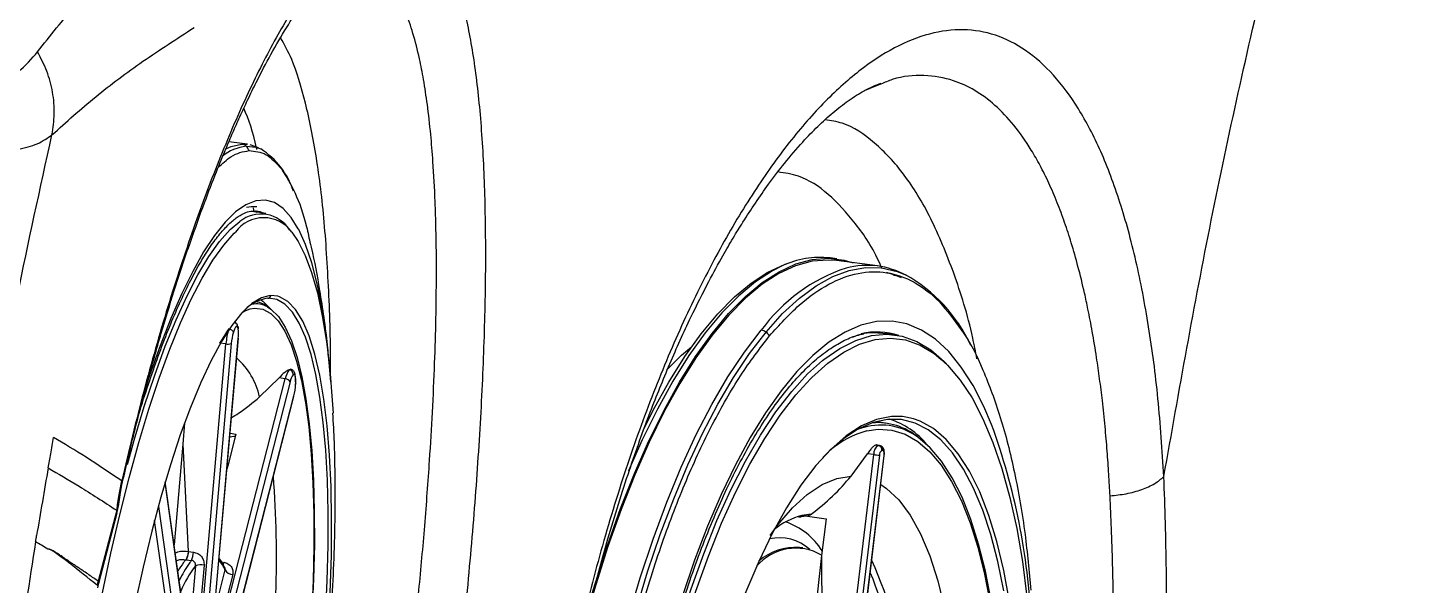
# Model space of a CAD drawing. Extents: x 943 to 1030, y 781 to 934.
# Drawn here: x 952.34 to 958.23, y 849.59 to 851.97 of the extents above; entities that cross this region are included whole.
import ezdxf

# ---------------------------------------------------------------- set-up
doc = ezdxf.new("R2010")
doc.units = 0
doc.header["$MEASUREMENT"] = 0
doc.layers.add('1', color=4, linetype='Continuous')

# ---------------------------------------------------------------- blocks, each defined once
blk = doc.blocks.new('AIRA')
at = {"layer": '1', "color": 3, "linetype": 'Continuous', "lineweight": 25}
for p, q in [((12.7889, 48.5608), (12.7321, 48.5381)), ((12.8045, 48.567), (12.7889, 48.5608)), ((10.0979, 48.3096), (10.0184, 48.3204)), ((10.0727, 48.3105), (10.0979, 48.3096)), ((10.1449, 48.2949), (10.1095, 48.3072)), ((10.1217, 48.0385), (10.1247, 48.0216)), ((10.1303, 48.0193), (10.1247, 48.0216)), ((10.1276, 48.0237), (10.1384, 48.0196)), ((10.1766, 48.0137), (10.1305, 48.0208)), ((10.1354, 48.0242), (10.1322, 48.0245)), ((12.6153, 47.8203), (12.5868, 47.8239)), ((12.7891, 47.79), (12.6143, 47.8125)), ((10.1972, 47.6635), (10.1892, 47.6626)), ((10.228, 47.6605), (10.1972, 47.6635)), ((12.8685, 47.4948), (12.8243, 47.5014)), ((9.9025, 46.2798), (10.006, 47.4568)), ((10.0287, 47.4579), (9.9253, 46.2809)), ((9.9553, 46.3032), (10.0588, 47.4802)), ((9.9559, 46.3041), (10.0593, 47.481)), ((10.006, 47.4568), (9.979, 47.4601)), ((9.993, 46.2665), (10.2595, 47.3073)), ((10.1497, 47.2304), (10.2327, 47.3116)), ((10.2595, 47.3073), (10.2327, 47.3116)), ((10.28, 47.2953), (10.0136, 46.2544)), ((10.0298, 46.1935), (10.2962, 47.2343)), ((10.0298, 46.1912), (10.2962, 47.232)), ((11.8028, 47.1249), (11.8167, 47.1439)), ((9.8292, 47.1191), (9.8212, 47.0284)), ((10.0485, 47.0716), (10.0138, 46.9358)), ((10.0237, 47.0759), (10.0485, 47.0716)), ((12.8245, 47.1186), (12.7862, 47.1235)), ((9.8212, 47.0284), (9.7849, 46.5983)), ((9.8212, 47.0284), (9.8449, 46.5696)), ((10.0397, 47.0613), (10.0222, 47.0584)), ((12.7847, 47.0247), (12.7929, 47.0232)), ((12.7977, 47.0229), (12.7894, 47.0244)), ((12.7983, 47.0228), (12.7899, 47.0243)), ((12.7977, 47.0229), (12.7983, 47.0228)), ((12.6019, 45.5512), (12.7738, 46.984)), ((12.7981, 46.9813), (12.6262, 45.5486)), ((12.6456, 45.5474), (12.8175, 46.9801)), ((12.647, 45.5474), (12.8188, 46.9801)), ((12.6774, 46.8915), (12.7471, 46.9874)), ((12.7738, 46.984), (12.7471, 46.9874)), ((10.0138, 46.9358), (10.0101, 46.9212)), ((9.5596, 46.855), (9.5606, 46.8716)), ((9.8496, 46.1324), (9.7461, 46.8641)), ((9.85, 46.1378), (9.7469, 46.8669)), ((9.5392, 46.7458), (9.4606, 46.4426)), ((9.4622, 46.4344), (9.5407, 46.7342)), ((9.5392, 46.7458), (9.5389, 46.7328)), ((9.7172, 46.7621), (9.8197, 46.0373)), ((12.5066, 46.7291), (12.4662, 46.7232)), ((12.4804, 46.7221), (12.4798, 46.7222)), ((12.4804, 46.7221), (12.5698, 46.7093)), ((9.797, 46.0247), (9.7011, 46.7022)), ((12.5698, 46.7093), (12.551, 46.5521)), ((9.8449, 46.5696), (9.8666, 46.5669)), ((12.551, 46.5521), (12.4432, 45.6161)), ((12.4704, 46.5846), (12.4558, 46.5865)), ((12.551, 46.5521), (12.5526, 45.6487)), ((9.8358, 46.534), (9.8339, 46.5343)), ((9.8358, 46.534), (9.8589, 46.5313)), ((9.8759, 46.5089), (9.8557, 46.2793)), ((9.9123, 46.5106), (9.8922, 46.2811)), ((10.0018, 46.4905), (9.9568, 46.3146)), ((9.9962, 46.5234), (9.9939, 46.5154)), ((9.4565, 46.4246), (9.4606, 46.4426)), ((9.4581, 46.4148), (9.4622, 46.4344)), ((9.4607, 46.4348), (9.4606, 46.4426)), ((10.0347, 46.4712), (9.9828, 46.2682))]:
    blk.add_line(p, q, dxfattribs=at)
at = {"layer": '1', "color": 3, "linetype": 'Continuous', "lineweight": 25, "flags": 128}
for points in [[(10.0053, 48.2902), (10.0282, 48.3006), (10.0727, 48.3105)], [(10.0927, 48.3014), (10.1343, 48.2971), (10.1545, 48.2898)], [(10.3151, 47.9491), (10.2848, 47.9974), (10.2502, 48.0356), (10.2133, 48.0603), (10.1744, 48.0711), (10.1336, 48.0682), (10.0912, 48.0514), (10.0474, 48.021), (10.0025, 47.977), (9.9568, 47.9197), (9.9104, 47.8495), (9.8638, 47.7667), (9.8172, 47.6719), (9.7707, 47.5656), (9.7248, 47.4485), (9.6797, 47.3212), (9.6645, 47.2756)], [(10.094, 48.0413), (10.1142, 48.0444), (10.1381, 48.0437)], [(10.1667, 48.0153), (10.1517, 48.0207), (10.1354, 48.0242)], [(9.5847, 46.9412), (9.6138, 47.0454), (9.657, 47.1885), (9.7015, 47.3226), (9.7469, 47.4467), (9.7931, 47.5602), (9.8397, 47.6622), (9.8864, 47.7523), (9.9329, 47.8298), (9.979, 47.8942), (10.0244, 47.9452), (10.0655, 47.9801)], [(9.364, 45.6848), (9.3884, 45.8645), (9.4159, 46.0433), (9.4461, 46.2199), (9.4791, 46.3934), (9.5145, 46.5627), (9.5521, 46.7267), (9.5918, 46.8844), (9.6332, 47.0349), (9.6762, 47.1772), (9.7204, 47.3104), (9.7655, 47.4338), (9.8114, 47.5466), (9.8577, 47.648), (9.9041, 47.7375), (9.9504, 47.8145), (9.9962, 47.8786), (10.0413, 47.9293), (10.0464, 47.9342)], [(10.2874, 47.9348), (10.3148, 47.8947), (10.3449, 47.8345), (10.3721, 47.7612), (10.3964, 47.6752), (10.4174, 47.5772), (10.4351, 47.4676), (10.4495, 47.3473), (10.4603, 47.2168), (10.4637, 47.1613)], [(10.4544, 47.2948), (10.4475, 47.3768), (10.4338, 47.4998), (10.4167, 47.6124), (10.3963, 47.7139), (10.3728, 47.8036), (10.3463, 47.881), (10.3169, 47.9457), (10.3151, 47.9491)], [(12.6143, 47.8125), (12.5793, 47.8151), (12.5102, 47.8097), (12.4399, 47.7906), (12.3687, 47.7577), (12.2971, 47.7113), (12.2254, 47.6516), (12.154, 47.579), (12.0833, 47.4938), (12.0136, 47.3965), (11.9453, 47.2876), (11.8789, 47.1677), (11.8146, 47.0374), (11.7528, 46.8975), (11.6938, 46.7486), (11.638, 46.5916), (11.5856, 46.4272), (11.5541, 46.3192)], [(11.5713, 46.3899), (11.5835, 46.4309), (11.636, 46.5957), (11.6921, 46.7532), (11.7512, 46.9025), (11.8132, 47.0429), (11.8777, 47.1736), (11.9443, 47.2938), (12.0128, 47.4031), (12.0827, 47.5007), (12.1536, 47.5861), (12.2252, 47.6589), (12.2971, 47.7188), (12.369, 47.7653), (12.4404, 47.7983), (12.5109, 47.8175), (12.5802, 47.8229), (12.6479, 47.8144), (12.686, 47.8033)], [(12.3824, 47.79), (12.3404, 47.769), (12.2686, 47.7224), (12.1967, 47.6626), (12.125, 47.5898), (12.0541, 47.5043), (11.9842, 47.4067), (11.9158, 47.2975), (11.8491, 47.1772), (11.7847, 47.0466), (11.7261, 46.9143)], [(11.7881, 47.0864), (11.8319, 47.1735), (11.8983, 47.2933), (11.9666, 47.4022), (12.0362, 47.4995), (12.1069, 47.5847), (12.1783, 47.6573), (12.25, 47.7169), (12.3217, 47.7633), (12.3928, 47.7962), (12.4166, 47.8042)], [(12.3135, 47.5073), (12.3845, 47.5861), (12.4559, 47.6521), (12.5274, 47.705), (12.5987, 47.7446), (12.6693, 47.7706), (12.7389, 47.7828), (12.8071, 47.7813), (12.8735, 47.766), (12.9094, 47.7516)], [(12.8929, 47.7384), (12.8639, 47.7509), (12.8278, 47.7625)], [(12.8563, 47.7526), (12.861, 47.751), (12.8655, 47.7494)], [(10.1892, 47.6626), (10.1576, 47.6536), (10.1164, 47.6288), (10.074, 47.5893), (10.0306, 47.5354), (9.9866, 47.4675), (9.9422, 47.3861), (9.898, 47.2919), (9.8541, 47.1855), (9.811, 47.0677), (9.7689, 46.9395), (9.7282, 46.8019), (9.6892, 46.6558), (9.6521, 46.5024), (9.6173, 46.3429), (9.5851, 46.1784), (9.5556, 46.0103), (9.5291, 45.8398), (9.5058, 45.6682)], [(10.393, 45.7229), (10.4129, 45.8944), (10.4293, 46.0643), (10.442, 46.2313), (10.451, 46.3944), (10.4562, 46.5521), (10.4575, 46.7032), (10.4549, 46.8467), (10.4485, 46.9815), (10.4383, 47.1064), (10.4244, 47.2207), (10.4068, 47.3233), (10.3858, 47.4135), (10.3615, 47.4907), (10.334, 47.5542), (10.3036, 47.6035), (10.2705, 47.6383), (10.235, 47.6584), (10.228, 47.6605)], [(10.4312, 46.2887), (10.4386, 46.4443), (10.4424, 46.5945), (10.4426, 46.7382), (10.4392, 46.8745), (10.4321, 47.0024), (10.4215, 47.1209), (10.4075, 47.2291), (10.3901, 47.3264), (10.3694, 47.4119), (10.3456, 47.4852), (10.319, 47.5456), (10.2896, 47.5928), (10.2576, 47.6263), (10.2234, 47.646), (10.1871, 47.6517)], [(10.1838, 47.6147), (10.1982, 47.6052), (10.2299, 47.5735), (10.2592, 47.5283), (10.2858, 47.47), (10.3095, 47.399), (10.3301, 47.3157), (10.3476, 47.2208), (10.3618, 47.115), (10.3725, 46.9991), (10.3798, 46.8738), (10.3835, 46.7401), (10.3836, 46.5989), (10.3801, 46.4512), (10.3731, 46.2982)], [(10.0774, 47.593), (10.0911, 47.5997), (10.1101, 47.6062)], [(10.1101, 47.6062), (10.1284, 47.6093), (10.164, 47.6051), (10.1977, 47.5873), (10.2291, 47.5559), (10.2581, 47.5111), (10.2844, 47.4533), (10.3079, 47.3829), (10.3284, 47.3005), (10.3447, 47.2126)], [(10.1547, 47.6455), (10.1641, 47.6388), (10.1952, 47.6074)], [(13.2771, 47.112), (13.2445, 47.1885), (13.198, 47.2793), (13.1477, 47.3579), (13.0941, 47.4238), (13.0373, 47.4766), (12.9777, 47.516), (12.9157, 47.5418), (12.8517, 47.5538), (12.7859, 47.552), (12.7189, 47.5363), (12.6509, 47.5069), (12.5824, 47.4639), (12.5138, 47.4076), (12.4455, 47.3383), (12.3779, 47.2564), (12.3114, 47.1625), (12.2463, 47.0569), (12.1831, 46.9405), (12.1221, 46.8137), (12.0636, 46.6775), (12.0081, 46.5325), (11.9559, 46.3797)], [(11.4881, 44.0348), (11.4786, 44.211), (11.4746, 44.3928), (11.4761, 44.5791), (11.483, 44.7688), (11.4954, 44.961), (11.5132, 45.1545), (11.5363, 45.3483), (11.5645, 45.5412), (11.5976, 45.7323), (11.6356, 45.9204), (11.6782, 46.1044), (11.7251, 46.2834), (11.7761, 46.4564), (11.831, 46.6223), (11.8893, 46.7803), (11.9508, 46.9294), (12.0151, 47.0689), (12.0819, 47.198), (12.1508, 47.3158), (12.2213, 47.4219), (12.2932, 47.5155)], [(11.7571, 46.3149), (11.8076, 46.4821), (11.8616, 46.6425), (11.9189, 46.7952), (11.9792, 46.9394), (12.0421, 47.0743), (12.1074, 47.1991), (12.1746, 47.3133), (12.2434, 47.4162), (12.3135, 47.5073)], [(12.5554, 47.3862), (12.5598, 47.3897), (12.6284, 47.4377), (12.6966, 47.4719), (12.764, 47.492), (12.8302, 47.498), (12.8948, 47.4897), (12.9574, 47.4674), (13.0176, 47.431), (13.075, 47.3808), (13.0961, 47.358)], [(10.0593, 47.481), (10.0593, 47.4809), (10.0588, 47.4802)], [(11.8887, 47.3443), (11.9527, 47.4083), (11.9957, 47.4446)], [(12.5028, 47.307), (12.5088, 47.313), (12.577, 47.3742), (12.6452, 47.4219), (12.713, 47.4559), (12.78, 47.4759), (12.8458, 47.4818), (12.91, 47.4736), (12.9722, 47.4514), (13.032, 47.4152), (13.0623, 47.3907)], [(11.7022, 44.1574), (11.6938, 44.3227), (11.6907, 44.4932), (11.6931, 44.668), (11.7008, 44.8461), (11.7138, 45.0262), (11.7321, 45.2072), (11.7555, 45.3882), (11.7839, 45.5679), (11.8171, 45.7453), (11.8549, 45.9193), (11.897, 46.0887), (11.9433, 46.2527), (11.9934, 46.41), (12.0471, 46.5599), (12.1039, 46.7013), (12.1635, 46.8334), (12.2257, 46.9554), (12.2899, 47.0665), (12.3559, 47.166), (12.4231, 47.2535), (12.4912, 47.3282), (12.5554, 47.3862)], [(13.0623, 47.3907), (13.089, 47.3653), (13.143, 47.302), (13.1935, 47.2257), (13.2402, 47.1369), (13.283, 47.036), (13.3214, 46.9238), (13.3553, 46.8009), (13.3844, 46.6681), (13.4086, 46.5261), (13.4278, 46.3759), (13.4418, 46.2184)], [(11.7245, 44.1615), (11.7162, 44.3257), (11.7132, 44.4952), (11.7155, 44.669), (11.7232, 44.8459), (11.7361, 45.0249), (11.7543, 45.2049), (11.7776, 45.3848), (11.8058, 45.5635), (11.8388, 45.7398), (11.8763, 45.9127), (11.9183, 46.0811), (11.9643, 46.244), (12.0141, 46.4004), (12.0674, 46.5494), (12.1238, 46.6899), (12.1831, 46.8212), (12.2449, 46.9425), (12.3088, 47.0529), (12.3743, 47.1519), (12.4411, 47.2388), (12.5028, 47.307)], [(10.3447, 47.2126), (10.3457, 47.2065), (10.3597, 47.1017), (10.3704, 46.9868), (10.3775, 46.8626), (10.3812, 46.7301), (10.3813, 46.5903), (10.3779, 46.444), (10.371, 46.2924)], [(10.2962, 47.232), (10.2963, 47.2326), (10.2962, 47.2343)], [(12.8963, 47.146), (12.8493, 47.1463), (12.7858, 47.1336), (12.7213, 47.106), (12.6562, 47.0637), (12.5911, 47.007), (12.5265, 46.9364)], [(13.3299, 46.4017), (13.3044, 46.5266), (13.2741, 46.6419), (13.2392, 46.7466), (13.2001, 46.8401), (13.1569, 46.9216), (13.1101, 46.9906), (13.0598, 47.0466), (13.0066, 47.0892), (12.9507, 47.118), (12.8926, 47.133), (12.8326, 47.1339), (12.7713, 47.1207), (12.7091, 47.0936), (12.6463, 47.0528), (12.5835, 46.9985), (12.5568, 46.9713)], [(12.9432, 47.1368), (12.9113, 47.144), (12.8963, 47.146)], [(13.3869, 46.0631), (13.3733, 46.2131), (13.3542, 46.3553), (13.3297, 46.4884), (13.3001, 46.6116), (13.2655, 46.7239), (13.2263, 46.8244), (13.1826, 46.9123), (13.1349, 46.987), (13.0835, 47.048), (13.0288, 47.0947), (12.9713, 47.1268), (12.9432, 47.1368)], [(12.7439, 47.0845), (12.7928, 47.0919), (12.8511, 47.0883), (12.9074, 47.0709), (12.9616, 47.04), (13.013, 46.9957), (13.0614, 46.9384), (13.1065, 46.8684), (13.1479, 46.7862), (13.1852, 46.6925), (13.2183, 46.588), (13.2469, 46.4733), (13.2708, 46.3493), (13.2898, 46.2169), (13.3038, 46.0771), (13.3127, 45.9309), (13.3163, 45.7792), (13.3148, 45.6233), (13.3081, 45.4642), (13.2962, 45.303), (13.2793, 45.1411)], [(13.2834, 45.1409), (13.3005, 45.3045), (13.3125, 45.4671), (13.3193, 45.6277), (13.3208, 45.7851), (13.3171, 45.9381), (13.3082, 46.0858), (13.2941, 46.2269), (13.2749, 46.3605), (13.2508, 46.4856), (13.2219, 46.6014), (13.1885, 46.7069), (13.1508, 46.8015), (13.109, 46.8844), (13.0636, 46.9551), (13.0147, 47.013), (12.9627, 47.0577), (12.9435, 47.0704)], [(12.8188, 46.9801), (12.8185, 46.9801), (12.8175, 46.9801)], [(12.5265, 46.9364), (12.4627, 46.8524), (12.4005, 46.7556), (12.3401, 46.6468), (12.2821, 46.5268), (12.2268, 46.3966), (12.1749, 46.257), (12.1265, 46.1093), (12.0821, 45.9544), (12.0421, 45.7936), (12.0066, 45.6281), (11.9761, 45.4592), (11.9507, 45.2881), (11.9307, 45.1161), (11.9161, 44.9446), (11.9071, 44.7749), (11.9037, 44.6082), (11.9061, 44.4459), (11.9141, 44.2891)], [(12.3306, 46.6373), (12.364, 46.6829), (12.4266, 46.756), (12.4899, 46.8138), (12.5532, 46.8559), (12.6159, 46.8819), (12.6774, 46.8915)], [(12.8039, 46.8557), (12.8281, 46.839), (12.8804, 46.7897), (12.929, 46.7249), (12.9733, 46.6453), (13.0129, 46.5515), (13.0475, 46.4446), (13.0766, 46.3255), (13.1001, 46.1955), (13.1177, 46.0557)]]:
    blk.add_lwpolyline(points, dxfattribs=at)
at = {"layer": '1', "color": 3, "linetype": 'Continuous', "lineweight": 25}
for centre, radius, start, end in [((10.0675, 48.2728), 0.0381, 48.70675, 82.17831), ((10.1169, 48.0994), 0.2034, 96.84004, 128.35606), ((10.0665, 48.2716), 0.0396, 16.09729, 48.70712), ((9.9736, 48.0049), 0.3374, 18.10407, 57.57733), ((10.1671, 47.8469), 0.149, 36.17549, 144.14271), ((10.1553, 47.8681), 0.1436, 32.04687, 128.71809), ((12.8884, 47.083), 0.7357, 108.41392, 143.99083), ((12.5448, 47.4445), 0.3818, 83.68437, 115.17373), ((12.7446, 47.4443), 0.3482, 60.89859, 104.74938), ((12.5886, 47.1755), 0.6594, 24.65576, 60.89116), ((10.1857, 47.6631), 0.0116, 264.04763, 1.67787), ((10.2104, 47.478), 0.1755, 98.49612, 134.85975), ((10.1352, 47.5301), 0.0975, 60.1107, 101.30972), ((10.1161, 47.5271), 0.1115, 49.36918, 80.86269), ((10.3387, 47.4291), 0.3339, 164.08255, 175.23961), ((10.2816, 47.4368), 0.2538, 164.08255, 175.23961), ((9.9134, 47.4974), 0.1464, 353.23967, 9.43275), ((12.2871, 47.4711), 0.0448, 53.8988, 82.11426), ((12.2862, 47.4691), 0.047, 27.12391, 54.48939), ((12.7863, 47.2004), 0.3072, 72.17281, 102.4299), ((10.0152, 47.5022), 0.0463, 258.46334, 286.95967), ((9.8536, 47.166), 0.303, 12.2715, 49.15019), ((10.3494, 47.2918), 0.0913, 143.22428, 170.19982), ((10.2582, 47.2816), 0.0258, 32.04422, 87.19326), ((10.3484, 47.2834), 0.0694, 143.22428, 170.19982), ((10.0362, 47.2991), 0.2679, 346.00767, 356.7644), ((12.7377, 46.8112), 0.3399, 39.30543, 72.07103), ((12.8497, 46.6928), 0.4058, 105.11058, 130.018), ((12.804, 46.8441), 0.2659, 58.35135, 112.76307), ((12.7889, 46.8472), 0.273, 50.37901, 94.55861), ((10.6268, 46.1419), 2.8222, 2.45752, 20.10633), ((12.816, 46.9876), 0.0424, 122.99928, 184.87955), ((12.7887, 47.0042), 0.0194, 351.60832, 77.49555), ((12.7797, 46.7711), 0.2524, 86.46343, 87.00714), ((12.7798, 46.7715), 0.2519, 85.91911, 86.46342), ((12.7935, 47.004), 0.0193, 351.4371, 77.50321), ((12.8437, 47.5119), 0.5325, 262.44992, 265.08008), ((12.8197, 46.9832), 0.0217, 122.99928, 184.87955), ((12.7948, 46.7519), 0.2498, 86.46343, 87.00714), ((12.7949, 46.7523), 0.2494, 85.91911, 86.46342), ((12.7992, 46.9869), 0.0195, 339.66082, 46.5869), ((5.8812, 46.5551), 4.3407, 357.79753, 4.43553), ((12.5437, 46.4255), 0.3077, 104.59562, 129.30365), ((12.3021, 46.4149), 0.2965, 32.07225, 71.2887), ((12.3709, 46.4345), 0.1933, 47.96194, 102.83116), ((9.7637, 46.5705), 0.103, 337.64134, 357.98884), ((12.4403, 46.3635), 0.2202, 59.7862, 139.45683), ((12.439, 46.3488), 0.2383, 85.97246, 130.9092), ((10.1675, 46.2756), 0.4224, 144.28113, 150.22298), ((10.2594, 46.2287), 0.5024, 144.7235, 154.37719), ((10.292, 46.1961), 0.5206, 143.06686, 156.95883), ((10.0467, 46.3605), 0.2748, 140.75393, 143.95027), ((10.0707, 46.3577), 0.2738, 140.65496, 143.9542), ((9.8975, 46.438), 0.0741, 78.46334, 106.95967), ((9.8706, 46.4396), 0.1407, 21.21149, 41.51885), ((10.0368, 46.5124), 0.0412, 212.04422, 267.19326), ((11.4069, 45.8938), 1.5001, 3.84907, 25.13709), ((11.2694, 45.8687), 1.6102, 4.46391, 22.32356)]:
    blk.add_arc(centre, radius, start, end, dxfattribs=at)
for points, knots in [([(14.0133, 46.8897), (14.0782, 47.2555), (14.2078, 47.9872), (14.4508, 49.0732), (14.726, 50.1501), (14.9417, 50.8571), (15.0496, 51.2107)], [0, 0, 0, 0, 0.2500011, 0.5000007, 0.7500007, 1, 1, 1, 1]), ([(9.2009, 48.7045), (9.228, 48.739), (9.2819, 48.8078), (9.3655, 48.9063), (9.4517, 49.002), (9.5412, 49.0947), (9.6338, 49.1849), (9.699, 49.2432), (9.7315, 49.2723)], [0, 0, 0, 0, 0.167778, 0.334386, 0.500842, 0.667308, 0.833719, 1, 1, 1, 1]), ([(10.972, 45.8094), (10.9885, 45.9484), (11.0213, 46.2254), (11.0596, 46.6318), (11.0891, 47.0252), (11.1085, 47.401), (11.1173, 47.7541), (11.1147, 48.0799), (11.1005, 48.3742), (11.0741, 48.6329), (11.0355, 48.8525), (10.9846, 49.0301), (10.9216, 49.1631), (10.8472, 49.2495), (10.762, 49.2883), (10.6671, 49.2788), (10.5638, 49.2209), (10.4538, 49.1164), (10.3386, 48.9656), (10.2203, 48.771), (10.1008, 48.5358), (9.9822, 48.2628), (9.8668, 47.9559), (9.7566, 47.619), (9.6528, 47.258), (9.5913, 47.0004), (9.5606, 46.8716)], [0, 0, 0, 0, 0.041951, 0.083602, 0.12509, 0.166904, 0.208596, 0.250102, 0.2919, 0.333596, 0.375139, 0.416896, 0.458597, 0.500188, 0.541886, 0.583583, 0.625221, 0.666955, 0.708476, 0.750221, 0.791814, 0.833487, 0.87518, 0.91673, 0.958359, 1, 1, 1, 1]), ([(9.5614, 46.8538), (9.5775, 46.9237), (9.6123, 47.0746), (9.6689, 47.2909), (9.7275, 47.4982), (9.7885, 47.6976), (9.8504, 47.884), (9.9108, 48.0519), (9.9616, 48.1835), (10.002, 48.2824), (10.0354, 48.3607), (10.0665, 48.4305), (10.0998, 48.5023), (10.1442, 48.5935), (10.2003, 48.7002), (10.2659, 48.8124), (10.3218, 48.8963), (10.3691, 48.9593), (10.4081, 49.0054), (10.4435, 49.0418), (10.4748, 49.0687), (10.4873, 49.0747), (10.4939, 49.0779)], [0, 0, 0, 0, 0.054981, 0.118797, 0.177241, 0.230589, 0.294508, 0.349286, 0.394338, 0.429864, 0.456004, 0.482351, 0.511801, 0.54478, 0.601612, 0.663911, 0.728755, 0.768992, 0.81365, 0.867212, 0.929656, 1, 1, 1, 1]), ([(10.7661, 45.8225), (10.7778, 45.9194), (10.8013, 46.1146), (10.8308, 46.4013), (10.8563, 46.6845), (10.8751, 46.9379), (10.8888, 47.1692), (10.898, 47.3716), (10.9036, 47.5667), (10.9059, 47.759), (10.9043, 47.9243), (10.8994, 48.0868), (10.8921, 48.222), (10.8807, 48.3598), (10.8674, 48.4772), (10.8511, 48.5842), (10.8311, 48.6873), (10.8063, 48.7847), (10.7752, 48.8752), (10.7405, 48.9497), (10.7019, 49.0085), (10.6557, 49.0558), (10.6009, 49.0841), (10.5496, 49.0926), (10.5165, 49.0819), (10.5066, 49.0786)], [0, 0, 0, 0, 0.054116, 0.108994, 0.162066, 0.217115, 0.258712, 0.302879, 0.344458, 0.386172, 0.434113, 0.463424, 0.509556, 0.542903, 0.582467, 0.618557, 0.651162, 0.696384, 0.739292, 0.782111, 0.825732, 0.868217, 0.922774, 0.9768, 1, 1, 1, 1]), ([(9.2627, 48.35), (9.324, 48.4051), (9.4466, 48.5153), (9.648, 48.6655), (9.7959, 48.7609), (9.8698, 48.8086)], [0, 0, 0, 0, 0.333384, 0.666729, 1, 1, 1, 1]), ([(14.0133, 46.8897), (14.0059, 47.002), (13.9911, 47.2264), (13.9503, 47.534), (13.8963, 47.8155), (13.8279, 48.0662), (13.7458, 48.2843), (13.6504, 48.4668), (13.5428, 48.6118), (13.4239, 48.7175), (13.2949, 48.7824), (13.1574, 48.8061), (13.0128, 48.7879), (12.8632, 48.7285), (12.7103, 48.6283), (12.5562, 48.4886), (12.403, 48.3113), (12.2525, 48.0981), (12.1071, 47.852), (11.9685, 47.5755), (11.8387, 47.272), (11.7195, 46.9449), (11.6122, 46.5974), (11.5189, 46.2347), (11.4392, 45.8602), (11.3996, 45.6048), (11.3797, 45.4766)], [0, 0, 0, 0, 0.041924, 0.083782, 0.12552, 0.167085, 0.208766, 0.250524, 0.292056, 0.333735, 0.375517, 0.417015, 0.458658, 0.50049, 0.541964, 0.583587, 0.625438, 0.666905, 0.708564, 0.750361, 0.791845, 0.833496, 0.87526, 0.916854, 0.958279, 1, 1, 1, 1]), ([(10.452, 47.3076), (10.452, 47.3102), (10.4547, 47.4375), (10.4472, 47.6659), (10.4284, 47.9831), (10.3944, 48.2597), (10.3474, 48.4921), (10.2958, 48.6642), (10.2556, 48.7357), (10.2393, 48.7646)], [0, 0, 0, 0, 0.0037273, 0.1791494, 0.3545714, 0.5299934, 0.7054154, 0.8808375, 1, 1, 1, 1]), ([(8.9931, 48.5303), (9.0272, 48.5529), (9.0698, 48.5811), (9.1054, 48.6091), (9.1139, 48.616), (9.116, 48.6178), (9.1166, 48.6182), (9.1167, 48.6183), (9.1167, 48.6183), (9.1167, 48.6184), (9.1167, 48.6184), (9.1512, 48.6469), (9.1761, 48.6757), (9.2009, 48.7045)], [0, 0, 0, 0, 0.376405, 0.469108, 0.492286, 0.498108, 0.499579, 0.499955, 0.500052, 0.500079, 0.500086, 0.50009, 1, 1, 1, 1]), ([(9.2627, 48.35), (9.2671, 48.38), (9.276, 48.4403), (9.2675, 48.5326), (9.2442, 48.6227), (9.2153, 48.6774), (9.2009, 48.7045)], [0, 0, 0, 0, 0.247832, 0.5, 0.752168, 1, 1, 1, 1]), ([(13.7831, 46.8075), (13.7815, 46.8382), (13.7781, 46.9027), (13.7711, 47.0015), (13.762, 47.1067), (13.7512, 47.2097), (13.739, 47.3078), (13.7249, 47.4067), (13.7084, 47.5065), (13.6909, 47.5976), (13.6708, 47.6909), (13.6475, 47.7861), (13.6189, 47.8865), (13.5893, 47.9771), (13.5573, 48.0628), (13.5224, 48.1443), (13.4853, 48.2191), (13.4365, 48.3046), (13.3734, 48.3945), (13.2926, 48.4798), (13.2064, 48.5431), (13.1058, 48.5897), (12.9884, 48.6078), (12.8839, 48.6011), (12.8207, 48.574), (12.8045, 48.567)], [0, 0, 0, 0, 0.025592, 0.053614, 0.08407, 0.116964, 0.145363, 0.17392, 0.209957, 0.242326, 0.265764, 0.307322, 0.345796, 0.381178, 0.417742, 0.456738, 0.494298, 0.53042, 0.596881, 0.663162, 0.729636, 0.795003, 0.881471, 0.969639, 1, 1, 1, 1]), ([(11.3917, 45.4724), (11.4085, 45.5818), (11.441, 45.7933), (11.5019, 46.0942), (11.5668, 46.3694), (11.6416, 46.6435), (11.7248, 46.9087), (11.8142, 47.1573), (11.9025, 47.3752), (11.9866, 47.5611), (12.063, 47.7135), (12.1236, 47.8247), (12.1722, 47.9084), (12.2184, 47.9838), (12.269, 48.0615), (12.3284, 48.1462), (12.3959, 48.2344), (12.4663, 48.3167), (12.5355, 48.3881), (12.6004, 48.4471), (12.6693, 48.5004), (12.7387, 48.5442), (12.7816, 48.5619), (12.8049, 48.5715)], [0, 0, 0, 0, 0.06978, 0.134861, 0.195788, 0.252937, 0.322846, 0.384855, 0.439478, 0.495654, 0.541553, 0.576675, 0.602164, 0.626233, 0.656862, 0.689541, 0.728693, 0.774385, 0.812854, 0.852154, 0.893133, 0.941925, 1, 1, 1, 1]), ([(10.1377, 48.2879), (10.1374, 48.2897), (10.1228, 48.3632), (10.1024, 48.4146), (10.0826, 48.4647)], [0, 0, 0, 0, 0.024783, 1, 1, 1, 1]), ([(13.2146, 47.3925), (13.2088, 47.4227), (13.1826, 47.5588), (13.1173, 47.7638), (13.0198, 48), (12.9058, 48.1872), (12.7785, 48.3221), (12.6644, 48.3995), (12.5906, 48.4108), (12.566, 48.4145)], [0, 0, 0, 0, 0.049138, 0.222085, 0.395032, 0.567979, 0.740926, 0.913873, 1, 1, 1, 1]), ([(8.9823, 46.9653), (9.0251, 47.1972), (9.1106, 47.6604), (9.212, 48.1203), (9.2627, 48.35)], [0, 0, 0, 0, 0.500526, 1, 1, 1, 1]), ([(9.0063, 48.28), (9.0439, 48.282), (9.1191, 48.286), (9.2052, 48.3098), (9.2434, 48.3365), (9.2627, 48.35)], [0, 0, 0, 0, 0.330836, 0.6613, 1, 1, 1, 1]), ([(9.973, 48.2107), (9.991, 48.2276), (10.0367, 48.2708), (10.0789, 48.2781), (10.1046, 48.2826)], [0, 0, 0, 0, 0.392965, 1, 1, 1, 1]), ([(10.2432, 48.2045), (10.263, 48.1725), (10.3027, 48.1085), (10.3433, 47.9953), (10.3613, 47.9073), (10.3666, 47.8815)], [0, 0, 0, 0, 0.414363, 0.828726, 1, 1, 1, 1]), ([(12.8076, 47.7809), (12.8053, 47.7864), (12.773, 47.8642), (12.6972, 47.9748), (12.581, 48.1031), (12.4688, 48.1763), (12.3937, 48.1872), (12.3642, 48.1915)], [0, 0, 0, 0, 0.020534, 0.288831, 0.557127, 0.825423, 1, 1, 1, 1]), ([(9.6387, 47.1711), (9.6388, 47.1714), (9.6522, 47.2169), (9.68, 47.3006), (9.7219, 47.4206), (9.7645, 47.5304), (9.8074, 47.6307), (9.8503, 47.7204), (9.8928, 47.7992), (9.9347, 47.8666), (9.9753, 47.9222), (10.0142, 47.9656), (10.0506, 47.9969), (10.0836, 48.0163), (10.1111, 48.0252), (10.1261, 48.0242), (10.1331, 48.0238)], [0, 0, 0, 0, 0.0005469, 0.079502, 0.1583786, 0.237152, 0.3157886, 0.3942419, 0.472448, 0.5503203, 0.6277499, 0.7046266, 0.7809321, 0.8570205, 0.9337714, 1, 1, 1, 1]), ([(10.4442, 47.4018), (10.4428, 47.4186), (10.4346, 47.5143), (10.4104, 47.6694), (10.3858, 47.8123), (10.3694, 47.8778), (10.3684, 47.882)], [0, 0, 0, 0, 0.102694, 0.588675, 0.973931, 1, 1, 1, 1]), ([(12.328, 47.4905), (12.3702, 47.5371), (12.4545, 47.6304), (12.5822, 47.7182), (12.7082, 47.7656), (12.8305, 47.7685), (12.9468, 47.7268), (13.0543, 47.6463), (13.1171, 47.5589), (13.1476, 47.5164)], [0, 0, 0, 0, 0.143893, 0.287785, 0.431678, 0.57557, 0.719463, 0.863355, 1, 1, 1, 1]), ([(10.0572, 47.5307), (10.0564, 47.533), (10.0547, 47.5377), (10.0505, 47.5453), (10.047, 47.5486), (10.0447, 47.5508)], [0, 0, 0, 0, 0.240993, 0.487776, 1, 1, 1, 1]), ([(10.0176, 47.5206), (10.0116, 47.5114), (9.9991, 47.4921), (9.9859, 47.4711), (9.979, 47.4601)], [0, 0, 0, 0, 0.4778238, 1, 1, 1, 1]), ([(10.0578, 47.5214), (10.0566, 47.5254), (10.055, 47.531), (10.0517, 47.5328), (10.0491, 47.5317), (10.0463, 47.5285), (10.0424, 47.5212), (10.0396, 47.5124), (10.0376, 47.5064)], [0, 0, 0, 0, 0.271453, 0.389532, 0.509236, 0.625997, 0.741669, 1, 1, 1, 1]), ([(10.0569, 47.5306), (10.0574, 47.5297), (10.0588, 47.5268), (10.0582, 47.5236), (10.0578, 47.5214)], [0, 0, 0, 0, 0.328389, 1, 1, 1, 1]), ([(11.6876, 44.1349), (11.6859, 44.1615), (11.6808, 44.2387), (11.676, 44.3706), (11.6746, 44.5313), (11.678, 44.6957), (11.686, 44.8626), (11.6985, 45.0314), (11.7157, 45.201), (11.7372, 45.3706), (11.7631, 45.5392), (11.7932, 45.7059), (11.8273, 45.8699), (11.8652, 46.0302), (11.9068, 46.186), (11.9517, 46.3365), (11.9998, 46.4808), (12.0508, 46.6181), (12.1044, 46.7478), (12.1602, 46.8691), (12.2179, 46.9813), (12.2771, 47.0838), (12.3376, 47.1761), (12.3988, 47.2577), (12.4603, 47.3281), (12.5217, 47.3871), (12.5825, 47.4347), (12.6421, 47.47), (12.692, 47.4918), (12.721, 47.4974), (12.7314, 47.4995)], [0, 0, 0, 0, 0.019476, 0.056481, 0.093506, 0.130547, 0.1676, 0.204662, 0.24173, 0.278802, 0.315874, 0.352943, 0.390008, 0.427065, 0.46411, 0.501142, 0.538156, 0.575147, 0.61211, 0.649038, 0.685925, 0.722762, 0.759541, 0.796254, 0.832899, 0.869487, 0.906055, 0.94266, 0.979453, 1, 1, 1, 1]), ([(12.8241, 47.4993), (12.7942, 47.5031), (12.7467, 47.5092), (12.6969, 47.4904), (12.6784, 47.4834)], [0, 0, 0, 0, 0.62868, 1, 1, 1, 1]), ([(13.1476, 47.5164), (13.1493, 47.5143), (13.1839, 47.4705), (13.2413, 47.3478), (13.317, 47.1488), (13.377, 46.9111), (13.421, 46.6632), (13.4369, 46.4846), (13.4441, 46.4039)], [0, 0, 0, 0, 0.010337, 0.215555, 0.420774, 0.625993, 0.831211, 1, 1, 1, 1]), ([(10.2763, 47.3465), (10.27, 47.3433), (10.2569, 47.3368), (10.241, 47.3203), (10.2327, 47.3116)], [0, 0, 0, 0, 0.477824, 1, 1, 1, 1]), ([(10.2891, 47.3457), (10.289, 47.3459), (10.2865, 47.3495), (10.2812, 47.3479), (10.2763, 47.3465)], [0, 0, 0, 0, 0.070137, 1, 1, 1, 1]), ([(10.3039, 47.287), (10.3038, 47.2934), (10.3037, 47.3065), (10.302, 47.3238), (10.2983, 47.3385), (10.2924, 47.3435), (10.2893, 47.346)], [0, 0, 0, 0, 0.22882, 0.473311, 0.730488, 1, 1, 1, 1]), ([(10.3037, 47.284), (10.304, 47.2918), (10.3044, 47.3031), (10.3035, 47.3145), (10.3022, 47.3207), (10.3005, 47.325), (10.2976, 47.328), (10.2948, 47.3262), (10.2928, 47.325)], [0, 0, 0, 0, 0.271453, 0.389532, 0.509236, 0.625997, 0.741669, 1, 1, 1, 1]), ([(10.3036, 47.287), (10.3038, 47.2868), (10.3049, 47.2858), (10.3042, 47.2848), (10.3037, 47.284)], [0, 0, 0, 0, 0.190686, 1, 1, 1, 1]), ([(10.0296, 47.1422), (10.0395, 47.1481), (10.0828, 47.1737), (10.1206, 47.2057), (10.1497, 47.2304)], [0, 0, 0, 0, 0.228529, 1, 1, 1, 1]), ([(10.4009, 45.7296), (10.4011, 45.7306), (10.4095, 45.793), (10.4231, 45.9171), (10.4412, 46.1016), (10.4553, 46.2862), (10.4656, 46.4713), (10.4719, 46.6578), (10.4734, 46.8465), (10.4711, 47.0149), (10.4652, 47.1189), (10.4629, 47.1604)], [0, 0, 0, 0, 0.002022, 0.125786, 0.250023, 0.375385, 0.502625, 0.632694, 0.766876, 0.907021, 1, 1, 1, 1]), ([(9.2572, 46.9867), (9.2593, 46.9984), (9.2635, 47.0219), (9.2677, 47.0453), (9.2698, 47.0571)], [0, 0, 0, 0, 0.4999561, 1, 1, 1, 1]), ([(9.5606, 46.8717), (9.5089, 46.9063), (9.4066, 46.975), (9.3151, 47.0299), (9.2698, 47.0571)], [0, 0, 0, 0, 0.504525, 1, 1, 1, 1]), ([(10.0461, 47.0622), (10.0457, 47.0621), (10.0435, 47.0618), (10.0414, 47.0615), (10.0397, 47.0613)], [0, 0, 0, 0, 0.207081, 1, 1, 1, 1]), ([(12.7847, 47.0247), (12.7825, 47.0243), (12.7781, 47.0234), (12.7685, 47.0152), (12.7576, 47.0028), (12.7508, 46.9927), (12.7471, 46.9874)], [0, 0, 0, 0, 0.227104, 0.466545, 0.717194, 1, 1, 1, 1]), ([(12.7871, 47.0246), (12.7866, 47.0246), (12.7858, 47.0246), (12.785, 47.0247), (12.7847, 47.0247)], [0, 0, 0, 0, 0.559944, 1, 1, 1, 1]), ([(12.7894, 47.0244), (12.789, 47.0244), (12.7882, 47.0245), (12.7874, 47.0245), (12.7871, 47.0246)], [0, 0, 0, 0, 0.56004, 1, 1, 1, 1]), ([(12.8188, 46.9801), (12.8191, 46.9836), (12.8197, 46.9919), (12.8182, 47.0036), (12.8135, 47.0137), (12.8062, 47.0203), (12.8, 47.0227), (12.7965, 47.023), (12.7958, 47.0231)], [0, 0, 0, 0, 0.177629, 0.4279772, 0.6544207, 0.8099075, 0.9617188, 1, 1, 1, 1]), ([(9.2465, 46.9265), (9.2483, 46.9366), (9.2519, 46.9566), (9.2554, 46.9767), (9.2572, 46.9867)], [0, 0, 0, 0, 0.4999732, 1, 1, 1, 1]), ([(9.2466, 46.9265), (9.2381, 46.8783), (9.2213, 46.782), (9.2051, 46.6855), (9.197, 46.6372)], [0, 0, 0, 0, 0.4999812, 1, 1, 1, 1]), ([(9.2465, 46.9265), (9.2896, 46.9015), (9.3806, 46.8487), (9.4845, 46.7813), (9.5392, 46.7458)], [0, 0, 0, 0, 0.4736824, 1, 1, 1, 1]), ([(9.5392, 46.7458), (9.5428, 46.7683), (9.55, 46.813), (9.557, 46.8522), (9.5606, 46.8716)], [0, 0, 0, 0, 0.5024561, 1, 1, 1, 1]), ([(9.5402, 46.7325), (9.5441, 46.7493), (9.551, 46.7796), (9.5544, 46.82), (9.5589, 46.8434), (9.5611, 46.8545)], [0, 0, 0, 0, 0.395046, 0.71265, 1, 1, 1, 1]), ([(12.5066, 46.7291), (12.5377, 46.7537), (12.5993, 46.8024), (12.6515, 46.862), (12.6774, 46.8915)], [0, 0, 0, 0, 0.5046999, 1, 1, 1, 1]), ([(13.6304, 43.5158), (13.6648, 43.649), (13.7335, 43.9156), (13.8262, 44.3376), (13.9044, 44.7693), (13.9642, 45.2075), (14.0041, 45.6455), (14.0239, 46.0762), (14.0267, 46.4953), (14.0178, 46.7581), (14.0133, 46.8897)], [0, 0, 0, 0, 0.1248513, 0.2499921, 0.3756358, 0.5003573, 0.6257755, 0.7512433, 0.8754458, 1, 1, 1, 1]), ([(13.7831, 46.8075), (13.8067, 46.8099), (13.8545, 46.8149), (13.9203, 46.8334), (13.9765, 46.8585), (14.0012, 46.8795), (14.0133, 46.8898)], [0, 0, 0, 0, 0.24563, 0.5, 0.75437, 1, 1, 1, 1]), ([(13.4218, 43.6352), (13.4345, 43.682), (13.4608, 43.7793), (13.4992, 43.9281), (13.5367, 44.0803), (13.5737, 44.2395), (13.6092, 44.4036), (13.6424, 44.5711), (13.6724, 44.7368), (13.6994, 44.9037), (13.7227, 45.0676), (13.7403, 45.2103), (13.7537, 45.3348), (13.7645, 45.4485), (13.7735, 45.5598), (13.78, 45.6552), (13.7851, 45.7413), (13.7891, 45.8229), (13.7924, 45.9063), (13.7947, 45.9789), (13.7971, 46.082), (13.7985, 46.211), (13.7976, 46.3686), (13.7945, 46.5187), (13.7898, 46.6654), (13.7853, 46.7614), (13.7831, 46.8075)], [0, 0, 0, 0, 0.0473827, 0.0984865, 0.1468804, 0.1951766, 0.2506893, 0.3016014, 0.3510741, 0.4034277, 0.4543838, 0.5004057, 0.5330996, 0.5675875, 0.6038689, 0.6346521, 0.6548702, 0.6830057, 0.709885, 0.7321596, 0.7506326, 0.8063417, 0.8540533, 0.901858, 0.952857, 1, 1, 1, 1]), ([(12.453, 46.7157), (12.4587, 46.7174), (12.4713, 46.7213), (12.4831, 46.7218), (12.4897, 46.722)], [0, 0, 0, 0, 0.447504, 1, 1, 1, 1]), ([(12.4804, 46.7221), (12.4839, 46.722), (12.4899, 46.7218), (12.4989, 46.7243), (12.5039, 46.7274), (12.5066, 46.7291)], [0, 0, 0, 0, 0.374292, 0.655895, 1, 1, 1, 1]), ([(9.1925, 46.6106), (9.1401, 46.274), (9.0354, 45.6008), (8.9206, 44.5851), (8.8368, 43.5666), (8.7863, 42.5458), (8.769, 41.5239), (8.7886, 40.5021), (8.8442, 39.4816), (8.9321, 38.4634), (9.0461, 37.4478), (9.1416, 36.7732), (9.1893, 36.4359)], [0, 0, 0, 0, 0.1, 0.199999, 0.299999, 0.4, 0.499999, 0.599997, 0.699995, 0.799993, 0.899996, 1, 1, 1, 1]), ([(9.1926, 46.6106), (9.193, 46.6128), (9.1937, 46.6172), (9.1944, 46.6217), (9.1948, 46.6239)], [0, 0, 0, 0, 0.49998, 1, 1, 1, 1]), ([(9.2443, 46.58), (9.2355, 46.5853), (9.2182, 46.5959), (9.201, 46.6057), (9.1926, 46.6106)], [0, 0, 0, 0, 0.511302, 1, 1, 1, 1]), ([(9.1948, 46.6239), (9.1952, 46.6261), (9.1959, 46.6305), (9.1966, 46.635), (9.197, 46.6372)], [0, 0, 0, 0, 0.49998, 1, 1, 1, 1]), ([(9.4565, 46.4246), (9.4163, 46.4568), (9.3722, 46.4922), (9.3255, 46.5284), (9.314, 46.5373), (9.3026, 46.546), (9.2911, 46.5546), (9.2793, 46.5631), (9.2675, 46.5706), (9.2559, 46.5774), (9.2481, 46.5786), (9.2442, 46.5791)], [0, 0, 0, 0, 0.559994, 0.614996, 0.669996, 0.724993, 0.779991, 0.834985, 0.895512, 0.948224, 1, 1, 1, 1]), ([(9.4606, 46.4426), (9.4543, 46.4469), (9.4409, 46.456), (9.4203, 46.47), (9.4037, 46.4811), (9.3919, 46.4891), (9.385, 46.4938), (9.3782, 46.4984), (9.3714, 46.503), (9.3646, 46.5075), (9.3578, 46.5121), (9.3523, 46.5159), (9.3462, 46.52), (9.3381, 46.5256), (9.3271, 46.5331), (9.3159, 46.5409), (9.3063, 46.5474), (9.296, 46.5545), (9.2846, 46.5623), (9.2714, 46.5703), (9.2585, 46.5779), (9.249, 46.5793), (9.2443, 46.58)], [0, 0, 0, 0, 0.084924, 0.179863, 0.279994, 0.311426, 0.342856, 0.374285, 0.405713, 0.437139, 0.468563, 0.499986, 0.5146, 0.553691, 0.61452, 0.66869, 0.712957, 0.749982, 0.816499, 0.874971, 0.937479, 1, 1, 1, 1]), ([(9.7897, 46.5639), (9.7971, 46.5665), (9.8147, 46.5727), (9.8338, 46.5708), (9.8449, 46.5696)], [0, 0, 0, 0, 0.417994, 1, 1, 1, 1]), ([(9.8449, 46.5696), (9.8447, 46.5679), (9.8444, 46.5649), (9.8437, 46.5613), (9.8431, 46.5581), (9.8422, 46.5537), (9.8404, 46.5467), (9.8374, 46.5388), (9.8351, 46.5358), (9.8339, 46.5343)], [0, 0, 0, 0, 0.118322, 0.196908, 0.242482, 0.333859, 0.501446, 0.750724, 1, 1, 1, 1]), ([(9.8449, 46.5696), (9.8446, 46.5663), (9.8441, 46.5609), (9.8428, 46.5535), (9.8413, 46.5472), (9.8396, 46.5417), (9.8377, 46.5369), (9.8364, 46.5351), (9.8358, 46.534)], [0, 0, 0, 0, 0.222529, 0.354672, 0.500822, 0.680081, 0.822337, 1, 1, 1, 1]), ([(9.8666, 46.5669), (9.8731, 46.5653), (9.8861, 46.5623), (9.9017, 46.5487), (9.9118, 46.5307), (9.9122, 46.5173), (9.9123, 46.5106)], [0, 0, 0, 0, 0.249143, 0.498771, 0.748537, 1, 1, 1, 1]), ([(10.0021, 46.4979), (9.999, 46.505), (9.9915, 46.5224), (9.9818, 46.5345), (9.9761, 46.5417)], [0, 0, 0, 0, 0.4081647, 1, 1, 1, 1]), ([(9.7945, 46.5301), (9.7966, 46.5312), (9.8085, 46.5372), (9.8225, 46.5356), (9.8339, 46.5343)], [0, 0, 0, 0, 0.177149, 1, 1, 1, 1]), ([(9.8759, 46.5089), (9.876, 46.5104), (9.8762, 46.5132), (9.8755, 46.5173), (9.874, 46.5211), (9.8719, 46.5244), (9.8692, 46.5272), (9.865, 46.5301), (9.8614, 46.5308), (9.8589, 46.5313)], [0, 0, 0, 0, 0.136422, 0.268799, 0.397484, 0.522879, 0.645431, 0.765636, 1, 1, 1, 1]), ([(9.9962, 46.5234), (10.0026, 46.5217), (10.0153, 46.5184), (10.0292, 46.5055), (10.037, 46.489), (10.0355, 46.4771), (10.0347, 46.4712)], [0, 0, 0, 0, 0.249137, 0.498767, 0.748535, 1, 1, 1, 1]), ([(10.0018, 46.4905), (10.0021, 46.4916), (10.0026, 46.4937), (10.0023, 46.497), (10.0016, 46.4994), (10.0008, 46.5006), (10.0006, 46.5009)], [0, 0, 0, 0, 0.312895, 0.616513, 0.911665, 1, 1, 1, 1])]:
    blk.add_open_spline(points, degree=3, knots=knots, dxfattribs=at)
for points in [[(10.1046, 48.2826), (10.1294, 48.2805), (10.179, 48.2762), (10.2218, 48.2284), (10.2432, 48.2045)], [(10.0376, 47.5064), (10.0371, 47.5079), (10.0361, 47.511), (10.0313, 47.5154), (10.0249, 47.5189), (10.0201, 47.5201), (10.0176, 47.5206)], [(11.5301, 44.041), (11.5246, 44.143), (11.5137, 44.3469), (11.5184, 44.6728), (11.5385, 45.0061), (11.5752, 45.3431), (11.6275, 45.6775), (11.6946, 46.0037), (11.7752, 46.3161), (11.8681, 46.6093), (11.9716, 46.8785), (12.0841, 47.1182), (12.2032, 47.3278), (12.2864, 47.4363), (12.328, 47.4905)], [(10.2928, 47.325), (10.2928, 47.3274), (10.2926, 47.3323), (10.289, 47.3391), (10.2834, 47.3443), (10.2787, 47.3457), (10.2763, 47.3465)]]:
    blk.add_open_spline(points, degree=3, dxfattribs=at)

msp = doc.modelspace()

# ---------------------------------------------------------------- block references
at = {"layer": '1'}
msp.add_blockref('AIRA', (943.1775, 803.1658), dxfattribs=at)

doc.saveas('drawing.dxf')
